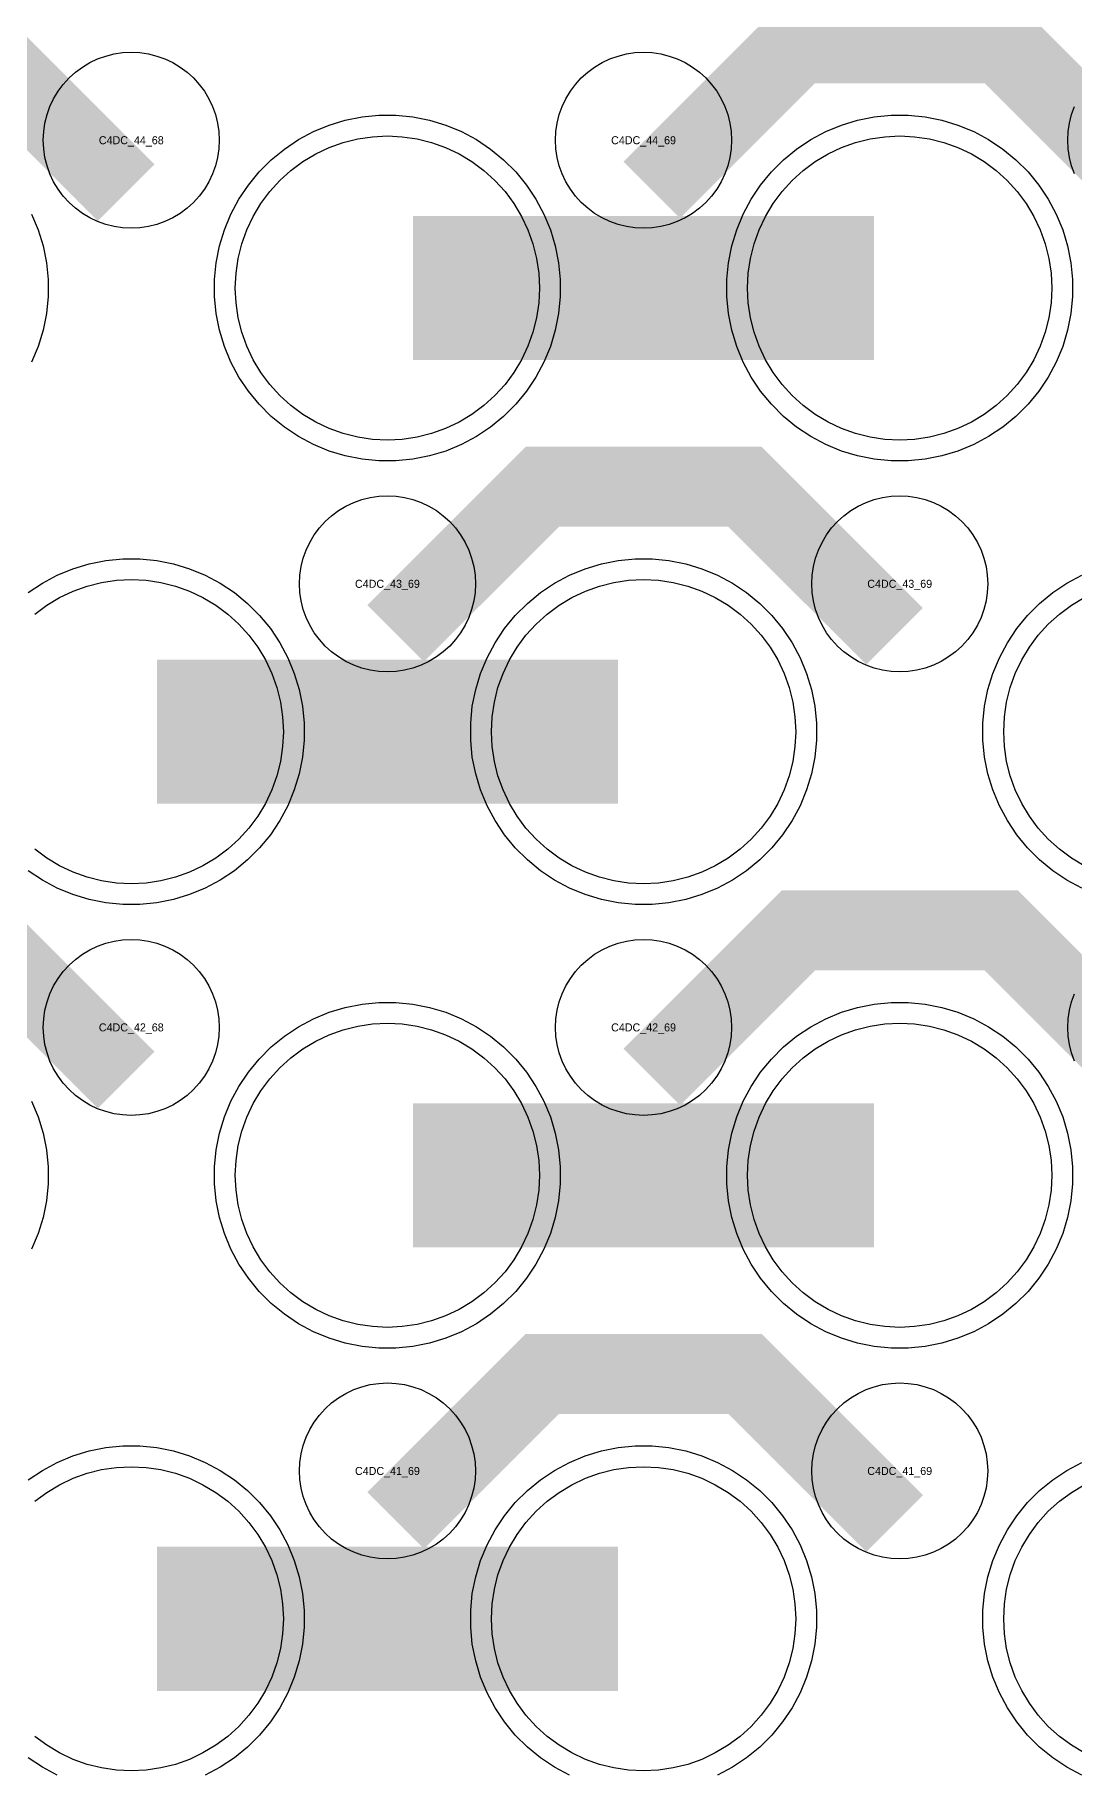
# Model space of a CAD drawing. Extents: x -11880 to 11880, y -14992 to 14992.
# Drawn here: x 9970 to 10294, y -9207 to -8664 of the extents above; entities that cross this region are included whole.
import ezdxf
from ezdxf.enums import TextEntityAlignment as Align

# ---------------------------------------------------------------- set-up
doc = ezdxf.new("R2010")
doc.units = 0
doc.header["$MEASUREMENT"] = 0
for name, color, linetype in [('GDS_775_DT_237', 138, 'CONTINUOUS'), ('RDL1_FS', 34, 'CONTINUOUS'), ('RDL_BS', 160, 'CONTINUOUS')]:
    doc.layers.add(name, color=color, linetype=linetype)

msp = doc.modelspace()

# ---------------------------------------------------------------- linework, layer by layer
at = {"layer": 'RDL1_FS'}
for points in [[(10080, -8790.254), (10075.343, -8790.025), (10070.732, -8789.341), (10066.209, -8788.209), (10061.819, -8786.637), (10057.605, -8784.645), (10053.605, -8782.247), (10049.86, -8779.469), (10046.406, -8776.339), (10043.276, -8772.885), (10040.498, -8769.14), (10038.1, -8765.14), (10036.108, -8760.926), (10034.536, -8756.536), (10033.404, -8752.013), (10032.72, -8747.402), (10032.491, -8742.745), (10032.72, -8738.088), (10033.404, -8733.477), (10034.536, -8728.954), (10036.108, -8724.564), (10038.1, -8720.35), (10040.498, -8716.35), (10043.276, -8712.605), (10046.406, -8709.151), (10049.86, -8706.021), (10053.605, -8703.243), (10057.605, -8700.845), (10061.819, -8698.853), (10066.209, -8697.281), (10070.732, -8696.149), (10075.343, -8695.465), (10080, -8695.236), (10084.657, -8695.465), (10089.268, -8696.149), (10093.791, -8697.281), (10098.181, -8698.853), (10102.395, -8700.845), (10106.395, -8703.243), (10110.14, -8706.021), (10113.594, -8709.151), (10116.724, -8712.605), (10119.502, -8716.35), (10121.9, -8720.35), (10123.892, -8724.564), (10125.464, -8728.954), (10126.596, -8733.477), (10127.28, -8738.088), (10127.509, -8742.745), (10127.28, -8747.402), (10126.596, -8752.013), (10125.464, -8756.536), (10123.892, -8760.926), (10121.9, -8765.14), (10119.502, -8769.14), (10116.724, -8772.885), (10113.594, -8776.339), (10110.14, -8779.469), (10106.395, -8782.247), (10102.395, -8784.645), (10098.181, -8786.637), (10093.791, -8788.209), (10089.268, -8789.341), (10084.657, -8790.025)], [(10240, -8790.254), (10235.343, -8790.025), (10230.732, -8789.341), (10226.209, -8788.209), (10221.819, -8786.637), (10217.605, -8784.645), (10213.605, -8782.247), (10209.86, -8779.469), (10206.406, -8776.339), (10203.276, -8772.885), (10200.498, -8769.14), (10198.1, -8765.14), (10196.108, -8760.926), (10194.536, -8756.536), (10193.404, -8752.013), (10192.72, -8747.402), (10192.491, -8742.745), (10192.72, -8738.088), (10193.404, -8733.477), (10194.536, -8728.954), (10196.108, -8724.564), (10198.1, -8720.35), (10200.498, -8716.35), (10203.276, -8712.605), (10206.406, -8709.151), (10209.86, -8706.021), (10213.605, -8703.243), (10217.605, -8700.845), (10221.819, -8698.853), (10226.209, -8697.281), (10230.732, -8696.149), (10235.343, -8695.465), (10240, -8695.236), (10244.657, -8695.465), (10249.268, -8696.149), (10253.791, -8697.281), (10258.181, -8698.853), (10262.395, -8700.845), (10266.395, -8703.243), (10270.14, -8706.021), (10273.594, -8709.151), (10276.724, -8712.605), (10279.502, -8716.35), (10281.9, -8720.35), (10283.892, -8724.564), (10285.464, -8728.954), (10286.596, -8733.477), (10287.28, -8738.088), (10287.509, -8742.745), (10287.28, -8747.402), (10286.596, -8752.013), (10285.464, -8756.536), (10283.892, -8760.926), (10281.9, -8765.14), (10279.502, -8769.14), (10276.724, -8772.885), (10273.594, -8776.339), (10270.14, -8779.469), (10266.395, -8782.247), (10262.395, -8784.645), (10258.181, -8786.637), (10253.791, -8788.209), (10249.268, -8789.341), (10244.657, -8790.025)], [(10160, -8928.819), (10155.343, -8928.59), (10150.732, -8927.906), (10146.209, -8926.774), (10141.819, -8925.202), (10137.605, -8923.21), (10133.605, -8920.812), (10129.86, -8918.034), (10126.406, -8914.904), (10123.276, -8911.45), (10120.498, -8907.705), (10118.1, -8903.705), (10116.108, -8899.491), (10114.536, -8895.101), (10113.404, -8890.578), (10112.72, -8885.967), (10112.491, -8881.31), (10112.72, -8876.653), (10113.404, -8872.042), (10114.536, -8867.519), (10116.108, -8863.129), (10118.1, -8858.915), (10120.498, -8854.915), (10123.276, -8851.17), (10126.406, -8847.716), (10129.86, -8844.586), (10133.605, -8841.808), (10137.605, -8839.41), (10141.819, -8837.418), (10146.209, -8835.846), (10150.732, -8834.714), (10155.343, -8834.03), (10160, -8833.801), (10164.657, -8834.03), (10169.268, -8834.714), (10173.791, -8835.846), (10178.181, -8837.418), (10182.395, -8839.41), (10186.395, -8841.808), (10190.14, -8844.586), (10193.594, -8847.716), (10196.724, -8851.17), (10199.502, -8854.915), (10201.9, -8858.915), (10203.892, -8863.129), (10205.464, -8867.519), (10206.596, -8872.042), (10207.28, -8876.653), (10207.509, -8881.31), (10207.28, -8885.967), (10206.596, -8890.578), (10205.464, -8895.101), (10203.892, -8899.491), (10201.9, -8903.705), (10199.502, -8907.705), (10196.724, -8911.45), (10193.594, -8914.904), (10190.14, -8918.034), (10186.395, -8920.812), (10182.395, -8923.21), (10178.181, -8925.202), (10173.791, -8926.774), (10169.268, -8927.906), (10164.657, -8928.59)], [(10080, -9067.384), (10075.343, -9067.155), (10070.732, -9066.471), (10066.209, -9065.339), (10061.819, -9063.767), (10057.605, -9061.775), (10053.605, -9059.377), (10049.86, -9056.599), (10046.406, -9053.469), (10043.276, -9050.015), (10040.498, -9046.27), (10038.1, -9042.27), (10036.108, -9038.056), (10034.536, -9033.666), (10033.404, -9029.143), (10032.72, -9024.532), (10032.491, -9019.875), (10032.72, -9015.218), (10033.404, -9010.607), (10034.536, -9006.084), (10036.108, -9001.694), (10038.1, -8997.48), (10040.498, -8993.48), (10043.276, -8989.735), (10046.406, -8986.281), (10049.86, -8983.151), (10053.605, -8980.373), (10057.605, -8977.975), (10061.819, -8975.983), (10066.209, -8974.411), (10070.732, -8973.279), (10075.343, -8972.595), (10080, -8972.366), (10084.657, -8972.595), (10089.268, -8973.279), (10093.791, -8974.411), (10098.181, -8975.983), (10102.395, -8977.975), (10106.395, -8980.373), (10110.14, -8983.151), (10113.594, -8986.281), (10116.724, -8989.735), (10119.502, -8993.48), (10121.9, -8997.48), (10123.892, -9001.694), (10125.464, -9006.084), (10126.596, -9010.607), (10127.28, -9015.218), (10127.509, -9019.875), (10127.28, -9024.532), (10126.596, -9029.143), (10125.464, -9033.666), (10123.892, -9038.056), (10121.9, -9042.27), (10119.502, -9046.27), (10116.724, -9050.015), (10113.594, -9053.469), (10110.14, -9056.599), (10106.395, -9059.377), (10102.395, -9061.775), (10098.181, -9063.767), (10093.791, -9065.339), (10089.268, -9066.471), (10084.657, -9067.155)], [(10240, -9067.384), (10235.343, -9067.155), (10230.732, -9066.471), (10226.209, -9065.339), (10221.819, -9063.767), (10217.605, -9061.775), (10213.605, -9059.377), (10209.86, -9056.599), (10206.406, -9053.469), (10203.276, -9050.015), (10200.498, -9046.27), (10198.1, -9042.27), (10196.108, -9038.056), (10194.536, -9033.666), (10193.404, -9029.143), (10192.72, -9024.532), (10192.491, -9019.875), (10192.72, -9015.218), (10193.404, -9010.607), (10194.536, -9006.084), (10196.108, -9001.694), (10198.1, -8997.48), (10200.498, -8993.48), (10203.276, -8989.735), (10206.406, -8986.281), (10209.86, -8983.151), (10213.605, -8980.373), (10217.605, -8977.975), (10221.819, -8975.983), (10226.209, -8974.411), (10230.732, -8973.279), (10235.343, -8972.595), (10240, -8972.366), (10244.657, -8972.595), (10249.268, -8973.279), (10253.791, -8974.411), (10258.181, -8975.983), (10262.395, -8977.975), (10266.395, -8980.373), (10270.14, -8983.151), (10273.594, -8986.281), (10276.724, -8989.735), (10279.502, -8993.48), (10281.9, -8997.48), (10283.892, -9001.694), (10285.464, -9006.084), (10286.596, -9010.607), (10287.28, -9015.218), (10287.509, -9019.875), (10287.28, -9024.532), (10286.596, -9029.143), (10285.464, -9033.666), (10283.892, -9038.056), (10281.9, -9042.27), (10279.502, -9046.27), (10276.724, -9050.015), (10273.594, -9053.469), (10270.14, -9056.599), (10266.395, -9059.377), (10262.395, -9061.775), (10258.181, -9063.767), (10253.791, -9065.339), (10249.268, -9066.471), (10244.657, -9067.155)], [(10160, -9205.944), (10155.343, -9205.715), (10150.732, -9205.031), (10146.209, -9203.899), (10141.819, -9202.327), (10137.605, -9200.335), (10133.605, -9197.937), (10129.86, -9195.159), (10126.406, -9192.029), (10123.276, -9188.575), (10120.498, -9184.83), (10118.1, -9180.83), (10116.108, -9176.616), (10114.536, -9172.226), (10113.404, -9167.703), (10112.72, -9163.092), (10112.491, -9158.435), (10112.72, -9153.778), (10113.404, -9149.167), (10114.536, -9144.644), (10116.108, -9140.254), (10118.1, -9136.04), (10120.498, -9132.04), (10123.276, -9128.295), (10126.406, -9124.841), (10129.86, -9121.711), (10133.605, -9118.933), (10137.605, -9116.535), (10141.819, -9114.543), (10146.209, -9112.971), (10150.732, -9111.839), (10155.343, -9111.155), (10160, -9110.926), (10164.657, -9111.155), (10169.268, -9111.839), (10173.791, -9112.971), (10178.181, -9114.543), (10182.395, -9116.535), (10186.395, -9118.933), (10190.14, -9121.711), (10193.594, -9124.841), (10196.724, -9128.295), (10199.502, -9132.04), (10201.9, -9136.04), (10203.892, -9140.254), (10205.464, -9144.644), (10206.596, -9149.167), (10207.28, -9153.778), (10207.509, -9158.435), (10207.28, -9163.092), (10206.596, -9167.703), (10205.464, -9172.226), (10203.892, -9176.616), (10201.9, -9180.83), (10199.502, -9184.83), (10196.724, -9188.575), (10193.594, -9192.029), (10190.14, -9195.159), (10186.395, -9197.937), (10182.395, -9200.335), (10178.181, -9202.327), (10173.791, -9203.899), (10169.268, -9205.031), (10164.657, -9205.715)]]:
    msp.add_lwpolyline(points, close=True, dxfattribs=at)
for points in [[(10088.002, -8742.745, 45, 45, 0), (10160.002, -8742.745, 45, 45, 0)], [(10160.002, -8742.745, 45, 45, 0), (10232.002, -8742.745, 45, 45, 0)], [(10008.002, -8881.31, 45, 45, 0), (10080.002, -8881.31, 45, 45, 0)], [(10080.002, -8881.31, 45, 45, 0), (10152.002, -8881.31, 45, 45, 0)], [(10088.002, -9019.875, 45, 45, 0), (10160.002, -9019.875, 45, 45, 0)], [(10160.002, -9019.875, 45, 45, 0), (10232.002, -9019.875, 45, 45, 0)], [(10008.002, -9158.435, 45, 45, 0), (10080.002, -9158.435, 45, 45, 0)], [(10080.002, -9158.435, 45, 45, 0), (10152.002, -9158.435, 45, 45, 0)]]:
    msp.add_lwpolyline(points, format="xyseb", dxfattribs=at)
for points in [[(9969.86, -8844.586), (9973.605, -8841.808), (9977.605, -8839.41), (9981.819, -8837.418), (9986.209, -8835.846), (9990.732, -8834.714), (9995.343, -8834.03), (10000, -8833.801), (10004.657, -8834.03), (10009.268, -8834.714), (10013.791, -8835.846), (10018.181, -8837.418), (10022.395, -8839.41), (10026.395, -8841.808), (10030.14, -8844.586), (10033.594, -8847.716), (10036.724, -8851.17), (10039.502, -8854.915), (10041.9, -8858.915), (10043.892, -8863.129), (10045.464, -8867.519), (10046.596, -8872.042), (10047.28, -8876.653), (10047.509, -8881.31), (10047.28, -8885.967), (10046.596, -8890.578), (10045.464, -8895.101), (10043.892, -8899.491), (10041.9, -8903.705), (10039.502, -8907.705), (10036.724, -8911.45), (10033.594, -8914.904), (10030.14, -8918.034), (10026.395, -8920.812), (10022.395, -8923.21), (10018.181, -8925.202), (10013.791, -8926.774), (10009.268, -8927.906), (10004.657, -8928.59), (10000, -8928.819), (9995.343, -8928.59), (9990.732, -8927.906), (9986.209, -8926.774), (9981.819, -8925.202), (9977.605, -8923.21), (9973.605, -8920.812), (9969.86, -8918.034)], [(10297.605, -8923.21), (10293.605, -8920.812), (10289.86, -8918.034), (10286.406, -8914.904), (10283.276, -8911.45), (10280.498, -8907.705), (10278.1, -8903.705), (10276.108, -8899.491), (10274.536, -8895.101), (10273.404, -8890.578), (10272.72, -8885.967), (10272.491, -8881.31), (10272.72, -8876.653), (10273.404, -8872.042), (10274.536, -8867.519), (10276.108, -8863.129), (10278.1, -8858.915), (10280.498, -8854.915), (10283.276, -8851.17), (10286.406, -8847.716), (10289.86, -8844.586), (10293.605, -8841.808), (10297.605, -8839.41)], [(9969.86, -9121.711), (9973.605, -9118.933), (9977.605, -9116.535), (9981.819, -9114.543), (9986.209, -9112.971), (9990.732, -9111.839), (9995.343, -9111.155), (10000, -9110.926), (10004.657, -9111.155), (10009.268, -9111.839), (10013.791, -9112.971), (10018.181, -9114.543), (10022.395, -9116.535), (10026.395, -9118.933), (10030.14, -9121.711), (10033.594, -9124.841), (10036.724, -9128.295), (10039.502, -9132.04), (10041.9, -9136.04), (10043.892, -9140.254), (10045.464, -9144.644), (10046.596, -9149.167), (10047.28, -9153.778), (10047.509, -9158.435), (10047.28, -9163.092), (10046.596, -9167.703), (10045.464, -9172.226), (10043.892, -9176.616), (10041.9, -9180.83), (10039.502, -9184.83), (10036.724, -9188.575), (10033.594, -9192.029), (10030.14, -9195.159), (10026.395, -9197.937), (10022.395, -9200.335), (10018.181, -9202.327), (10013.791, -9203.899), (10009.268, -9205.031), (10004.657, -9205.715), (10000, -9205.944), (9995.343, -9205.715), (9990.732, -9205.031), (9986.209, -9203.899), (9981.819, -9202.327), (9977.605, -9200.335), (9973.605, -9197.937), (9969.86, -9195.159)], [(10297.605, -9200.335), (10293.605, -9197.937), (10289.86, -9195.159), (10286.406, -9192.029), (10283.276, -9188.575), (10280.498, -9184.83), (10278.1, -9180.83), (10276.108, -9176.616), (10274.536, -9172.226), (10273.404, -9167.703), (10272.72, -9163.092), (10272.491, -9158.435), (10272.72, -9153.778), (10273.404, -9149.167), (10274.536, -9144.644), (10276.108, -9140.254), (10278.1, -9136.04), (10280.498, -9132.04), (10283.276, -9128.295), (10286.406, -9124.841), (10289.86, -9121.711), (10293.605, -9118.933), (10297.605, -9116.535)]]:
    msp.add_lwpolyline(points, dxfattribs=at)
at = {"layer": 'RDL_BS'}
for points in [[(9998.401, -8712.958, 25, 25, 0), (9951.687, -8666.244, 25, 25, 0), (9921.929, -8666.244, 25, 25, 0)], [(10162.562, -8712.059, 25, 25, 0), (10208.377, -8666.244, 25, 25, 0), (10241.93, -8666.244, 25, 25, 0)], [(10318.401, -8712.958, 25, 25, 0), (10271.687, -8666.244, 25, 25, 0), (10241.929, -8666.244, 25, 25, 0)], [(10082.562, -8850.624, 25, 25, 0), (10128.377, -8804.809, 25, 25, 0), (10161.93, -8804.809, 25, 25, 0)], [(10238.401, -8851.523, 25, 25, 0), (10191.687, -8804.809, 25, 25, 0), (10161.929, -8804.809, 25, 25, 0)], [(9998.401, -8990.088, 25, 25, 0), (9951.687, -8943.374, 25, 25, 0), (9921.929, -8943.374, 25, 25, 0)], [(10162.562, -8989.189, 25, 25, 0), (10208.377, -8943.374, 25, 25, 0), (10241.93, -8943.374, 25, 25, 0)], [(10318.401, -8990.088, 25, 25, 0), (10271.687, -8943.374, 25, 25, 0), (10241.929, -8943.374, 25, 25, 0)], [(10082.562, -9127.749, 25, 25, 0), (10128.377, -9081.934, 25, 25, 0), (10161.93, -9081.934, 25, 25, 0)], [(10238.401, -9128.648, 25, 25, 0), (10191.687, -9081.934, 25, 25, 0), (10161.929, -9081.934, 25, 25, 0)]]:
    msp.add_lwpolyline(points, format="xyseb", dxfattribs=at)
for points in [[(10000, -8724.051), (9997.307, -8723.919), (9994.635, -8723.523), (9992.016, -8722.866), (9989.481, -8721.959), (9987.044, -8720.807), (9984.72, -8719.414), (9982.557, -8717.811), (9980.558, -8715.999), (9978.746, -8714), (9977.143, -8711.837), (9975.75, -8709.513), (9974.598, -8707.076), (9973.691, -8704.541), (9973.034, -8701.922), (9972.638, -8699.25), (9972.506, -8696.557), (9972.638, -8693.864), (9973.034, -8691.192), (9973.691, -8688.573), (9974.598, -8686.038), (9975.75, -8683.601), (9977.143, -8681.277), (9978.746, -8679.114), (9980.558, -8677.115), (9982.557, -8675.303), (9984.72, -8673.7), (9987.044, -8672.307), (9989.481, -8671.155), (9992.016, -8670.248), (9994.635, -8669.591), (9997.307, -8669.195), (10000, -8669.063), (10002.693, -8669.195), (10005.365, -8669.591), (10007.984, -8670.248), (10010.519, -8671.155), (10012.956, -8672.307), (10015.28, -8673.7), (10017.443, -8675.303), (10019.442, -8677.115), (10021.254, -8679.114), (10022.857, -8681.277), (10024.25, -8683.601), (10025.402, -8686.038), (10026.309, -8688.573), (10026.966, -8691.192), (10027.362, -8693.864), (10027.494, -8696.557), (10027.362, -8699.25), (10026.966, -8701.922), (10026.309, -8704.541), (10025.402, -8707.076), (10024.25, -8709.513), (10022.857, -8711.837), (10021.254, -8714), (10019.442, -8715.999), (10017.443, -8717.811), (10015.28, -8719.414), (10012.956, -8720.807), (10010.519, -8721.959), (10007.984, -8722.866), (10005.365, -8723.523), (10002.693, -8723.919)], [(10160, -8724.051), (10157.307, -8723.919), (10154.635, -8723.523), (10152.016, -8722.866), (10149.481, -8721.959), (10147.044, -8720.807), (10144.72, -8719.414), (10142.557, -8717.811), (10140.558, -8715.999), (10138.746, -8714), (10137.143, -8711.837), (10135.75, -8709.513), (10134.598, -8707.076), (10133.691, -8704.541), (10133.034, -8701.922), (10132.638, -8699.25), (10132.506, -8696.557), (10132.638, -8693.864), (10133.034, -8691.192), (10133.691, -8688.573), (10134.598, -8686.038), (10135.75, -8683.601), (10137.143, -8681.277), (10138.746, -8679.114), (10140.558, -8677.115), (10142.557, -8675.303), (10144.72, -8673.7), (10147.044, -8672.307), (10149.481, -8671.155), (10152.016, -8670.248), (10154.635, -8669.591), (10157.307, -8669.195), (10160, -8669.063), (10162.693, -8669.195), (10165.365, -8669.591), (10167.984, -8670.248), (10170.519, -8671.155), (10172.956, -8672.307), (10175.28, -8673.7), (10177.443, -8675.303), (10179.442, -8677.115), (10181.254, -8679.114), (10182.857, -8681.277), (10184.25, -8683.601), (10185.402, -8686.038), (10186.309, -8688.573), (10186.966, -8691.192), (10187.362, -8693.864), (10187.494, -8696.557), (10187.362, -8699.25), (10186.966, -8701.922), (10186.309, -8704.541), (10185.402, -8707.076), (10184.25, -8709.513), (10182.857, -8711.837), (10181.254, -8714), (10179.442, -8715.999), (10177.443, -8717.811), (10175.28, -8719.414), (10172.956, -8720.807), (10170.519, -8721.959), (10167.984, -8722.866), (10165.365, -8723.523), (10162.693, -8723.919)], [(10077.356, -8796.745), (10072.062, -8796.228), (10066.835, -8795.182), (10061.795, -8793.651), (10056.885, -8791.62), (10052.223, -8789.128), (10047.809, -8786.181), (10043.708, -8782.819), (10039.926, -8779.037), (10036.564, -8774.936), (10033.617, -8770.522), (10031.125, -8765.86), (10029.094, -8760.95), (10027.563, -8755.91), (10026.517, -8750.683), (10026, -8745.389), (10026, -8740.101), (10026.517, -8734.807), (10027.563, -8729.58), (10029.094, -8724.54), (10031.125, -8719.63), (10033.617, -8714.968), (10036.564, -8710.554), (10039.926, -8706.453), (10043.708, -8702.671), (10047.809, -8699.309), (10052.223, -8696.362), (10056.885, -8693.87), (10061.795, -8691.839), (10066.835, -8690.308), (10072.062, -8689.262), (10077.356, -8688.745), (10082.644, -8688.745), (10087.938, -8689.262), (10093.165, -8690.308), (10098.205, -8691.839), (10103.115, -8693.87), (10107.777, -8696.362), (10112.191, -8699.309), (10116.292, -8702.671), (10120.074, -8706.453), (10123.436, -8710.554), (10126.383, -8714.968), (10128.875, -8719.63), (10130.906, -8724.54), (10132.437, -8729.58), (10133.483, -8734.807), (10134, -8740.101), (10134, -8745.389), (10133.483, -8750.683), (10132.437, -8755.91), (10130.906, -8760.95), (10128.875, -8765.86), (10126.383, -8770.522), (10123.436, -8774.936), (10120.074, -8779.037), (10116.292, -8782.819), (10112.191, -8786.181), (10107.777, -8789.128), (10103.115, -8791.62), (10098.205, -8793.651), (10093.165, -8795.182), (10087.938, -8796.228), (10082.644, -8796.745)], [(10237.356, -8796.745), (10232.062, -8796.228), (10226.835, -8795.182), (10221.795, -8793.651), (10216.885, -8791.62), (10212.223, -8789.128), (10207.809, -8786.181), (10203.708, -8782.819), (10199.926, -8779.037), (10196.564, -8774.936), (10193.617, -8770.522), (10191.125, -8765.86), (10189.094, -8760.95), (10187.563, -8755.91), (10186.517, -8750.683), (10186, -8745.389), (10186, -8740.101), (10186.517, -8734.807), (10187.563, -8729.58), (10189.094, -8724.54), (10191.125, -8719.63), (10193.617, -8714.968), (10196.564, -8710.554), (10199.926, -8706.453), (10203.708, -8702.671), (10207.809, -8699.309), (10212.223, -8696.362), (10216.885, -8693.87), (10221.795, -8691.839), (10226.835, -8690.308), (10232.062, -8689.262), (10237.356, -8688.745), (10242.644, -8688.745), (10247.938, -8689.262), (10253.165, -8690.308), (10258.205, -8691.839), (10263.115, -8693.87), (10267.777, -8696.362), (10272.191, -8699.309), (10276.292, -8702.671), (10280.074, -8706.453), (10283.436, -8710.554), (10286.383, -8714.968), (10288.875, -8719.63), (10290.906, -8724.54), (10292.437, -8729.58), (10293.483, -8734.807), (10294, -8740.101), (10294, -8745.389), (10293.483, -8750.683), (10292.437, -8755.91), (10290.906, -8760.95), (10288.875, -8765.86), (10286.383, -8770.522), (10283.436, -8774.936), (10280.074, -8779.037), (10276.292, -8782.819), (10272.191, -8786.181), (10267.777, -8789.128), (10263.115, -8791.62), (10258.205, -8793.651), (10253.165, -8795.182), (10247.938, -8796.228), (10242.644, -8796.745)], [(10080, -8862.616), (10077.307, -8862.484), (10074.635, -8862.088), (10072.016, -8861.431), (10069.481, -8860.524), (10067.044, -8859.372), (10064.72, -8857.979), (10062.557, -8856.376), (10060.558, -8854.564), (10058.746, -8852.565), (10057.143, -8850.402), (10055.75, -8848.078), (10054.598, -8845.641), (10053.691, -8843.106), (10053.034, -8840.487), (10052.638, -8837.815), (10052.506, -8835.122), (10052.638, -8832.429), (10053.034, -8829.757), (10053.691, -8827.138), (10054.598, -8824.603), (10055.75, -8822.166), (10057.143, -8819.842), (10058.746, -8817.679), (10060.558, -8815.68), (10062.557, -8813.868), (10064.72, -8812.265), (10067.044, -8810.872), (10069.481, -8809.72), (10072.016, -8808.813), (10074.635, -8808.156), (10077.307, -8807.76), (10080, -8807.628), (10082.693, -8807.76), (10085.365, -8808.156), (10087.984, -8808.813), (10090.519, -8809.72), (10092.956, -8810.872), (10095.28, -8812.265), (10097.443, -8813.868), (10099.442, -8815.68), (10101.254, -8817.679), (10102.857, -8819.842), (10104.25, -8822.166), (10105.402, -8824.603), (10106.309, -8827.138), (10106.966, -8829.757), (10107.362, -8832.429), (10107.494, -8835.122), (10107.362, -8837.815), (10106.966, -8840.487), (10106.309, -8843.106), (10105.402, -8845.641), (10104.25, -8848.078), (10102.857, -8850.402), (10101.254, -8852.565), (10099.442, -8854.564), (10097.443, -8856.376), (10095.28, -8857.979), (10092.956, -8859.372), (10090.519, -8860.524), (10087.984, -8861.431), (10085.365, -8862.088), (10082.693, -8862.484)], [(10240, -8862.616), (10237.307, -8862.484), (10234.635, -8862.088), (10232.016, -8861.431), (10229.481, -8860.524), (10227.044, -8859.372), (10224.72, -8857.979), (10222.557, -8856.376), (10220.558, -8854.564), (10218.746, -8852.565), (10217.143, -8850.402), (10215.75, -8848.078), (10214.598, -8845.641), (10213.691, -8843.106), (10213.034, -8840.487), (10212.638, -8837.815), (10212.506, -8835.122), (10212.638, -8832.429), (10213.034, -8829.757), (10213.691, -8827.138), (10214.598, -8824.603), (10215.75, -8822.166), (10217.143, -8819.842), (10218.746, -8817.679), (10220.558, -8815.68), (10222.557, -8813.868), (10224.72, -8812.265), (10227.044, -8810.872), (10229.481, -8809.72), (10232.016, -8808.813), (10234.635, -8808.156), (10237.307, -8807.76), (10240, -8807.628), (10242.693, -8807.76), (10245.365, -8808.156), (10247.984, -8808.813), (10250.519, -8809.72), (10252.956, -8810.872), (10255.28, -8812.265), (10257.443, -8813.868), (10259.442, -8815.68), (10261.254, -8817.679), (10262.857, -8819.842), (10264.25, -8822.166), (10265.402, -8824.603), (10266.309, -8827.138), (10266.966, -8829.757), (10267.362, -8832.429), (10267.494, -8835.122), (10267.362, -8837.815), (10266.966, -8840.487), (10266.309, -8843.106), (10265.402, -8845.641), (10264.25, -8848.078), (10262.857, -8850.402), (10261.254, -8852.565), (10259.442, -8854.564), (10257.443, -8856.376), (10255.28, -8857.979), (10252.956, -8859.372), (10250.519, -8860.524), (10247.984, -8861.431), (10245.365, -8862.088), (10242.693, -8862.484)], [(10157.356, -8935.31), (10152.062, -8934.793), (10146.835, -8933.747), (10141.795, -8932.216), (10136.885, -8930.185), (10132.223, -8927.693), (10127.809, -8924.746), (10123.708, -8921.384), (10119.926, -8917.602), (10116.564, -8913.501), (10113.617, -8909.087), (10111.125, -8904.425), (10109.094, -8899.515), (10107.563, -8894.475), (10106.517, -8889.248), (10106, -8883.954), (10106, -8878.666), (10106.517, -8873.372), (10107.563, -8868.145), (10109.094, -8863.105), (10111.125, -8858.195), (10113.617, -8853.533), (10116.564, -8849.119), (10119.926, -8845.018), (10123.708, -8841.236), (10127.809, -8837.874), (10132.223, -8834.927), (10136.885, -8832.435), (10141.795, -8830.404), (10146.835, -8828.873), (10152.062, -8827.827), (10157.356, -8827.31), (10162.644, -8827.31), (10167.938, -8827.827), (10173.165, -8828.873), (10178.205, -8830.404), (10183.115, -8832.435), (10187.777, -8834.927), (10192.191, -8837.874), (10196.292, -8841.236), (10200.074, -8845.018), (10203.436, -8849.119), (10206.383, -8853.533), (10208.875, -8858.195), (10210.906, -8863.105), (10212.437, -8868.145), (10213.483, -8873.372), (10214, -8878.666), (10214, -8883.954), (10213.483, -8889.248), (10212.437, -8894.475), (10210.906, -8899.515), (10208.875, -8904.425), (10206.383, -8909.087), (10203.436, -8913.501), (10200.074, -8917.602), (10196.292, -8921.384), (10192.191, -8924.746), (10187.777, -8927.693), (10183.115, -8930.185), (10178.205, -8932.216), (10173.165, -8933.747), (10167.938, -8934.793), (10162.644, -8935.31)], [(10000, -9001.181), (9997.307, -9001.049), (9994.635, -9000.653), (9992.016, -8999.996), (9989.481, -8999.089), (9987.044, -8997.937), (9984.72, -8996.544), (9982.557, -8994.941), (9980.558, -8993.129), (9978.746, -8991.13), (9977.143, -8988.967), (9975.75, -8986.643), (9974.598, -8984.206), (9973.691, -8981.671), (9973.034, -8979.052), (9972.638, -8976.38), (9972.506, -8973.687), (9972.638, -8970.994), (9973.034, -8968.322), (9973.691, -8965.703), (9974.598, -8963.168), (9975.75, -8960.731), (9977.143, -8958.407), (9978.746, -8956.244), (9980.558, -8954.245), (9982.557, -8952.433), (9984.72, -8950.83), (9987.044, -8949.437), (9989.481, -8948.285), (9992.016, -8947.378), (9994.635, -8946.721), (9997.307, -8946.325), (10000, -8946.193), (10002.693, -8946.325), (10005.365, -8946.721), (10007.984, -8947.378), (10010.519, -8948.285), (10012.956, -8949.437), (10015.28, -8950.83), (10017.443, -8952.433), (10019.442, -8954.245), (10021.254, -8956.244), (10022.857, -8958.407), (10024.25, -8960.731), (10025.402, -8963.168), (10026.309, -8965.703), (10026.966, -8968.322), (10027.362, -8970.994), (10027.494, -8973.687), (10027.362, -8976.38), (10026.966, -8979.052), (10026.309, -8981.671), (10025.402, -8984.206), (10024.25, -8986.643), (10022.857, -8988.967), (10021.254, -8991.13), (10019.442, -8993.129), (10017.443, -8994.941), (10015.28, -8996.544), (10012.956, -8997.937), (10010.519, -8999.089), (10007.984, -8999.996), (10005.365, -9000.653), (10002.693, -9001.049)], [(10160, -9001.181), (10157.307, -9001.049), (10154.635, -9000.653), (10152.016, -8999.996), (10149.481, -8999.089), (10147.044, -8997.937), (10144.72, -8996.544), (10142.557, -8994.941), (10140.558, -8993.129), (10138.746, -8991.13), (10137.143, -8988.967), (10135.75, -8986.643), (10134.598, -8984.206), (10133.691, -8981.671), (10133.034, -8979.052), (10132.638, -8976.38), (10132.506, -8973.687), (10132.638, -8970.994), (10133.034, -8968.322), (10133.691, -8965.703), (10134.598, -8963.168), (10135.75, -8960.731), (10137.143, -8958.407), (10138.746, -8956.244), (10140.558, -8954.245), (10142.557, -8952.433), (10144.72, -8950.83), (10147.044, -8949.437), (10149.481, -8948.285), (10152.016, -8947.378), (10154.635, -8946.721), (10157.307, -8946.325), (10160, -8946.193), (10162.693, -8946.325), (10165.365, -8946.721), (10167.984, -8947.378), (10170.519, -8948.285), (10172.956, -8949.437), (10175.28, -8950.83), (10177.443, -8952.433), (10179.442, -8954.245), (10181.254, -8956.244), (10182.857, -8958.407), (10184.25, -8960.731), (10185.402, -8963.168), (10186.309, -8965.703), (10186.966, -8968.322), (10187.362, -8970.994), (10187.494, -8973.687), (10187.362, -8976.38), (10186.966, -8979.052), (10186.309, -8981.671), (10185.402, -8984.206), (10184.25, -8986.643), (10182.857, -8988.967), (10181.254, -8991.13), (10179.442, -8993.129), (10177.443, -8994.941), (10175.28, -8996.544), (10172.956, -8997.937), (10170.519, -8999.089), (10167.984, -8999.996), (10165.365, -9000.653), (10162.693, -9001.049)], [(10077.356, -9073.875), (10072.062, -9073.358), (10066.835, -9072.312), (10061.795, -9070.781), (10056.885, -9068.75), (10052.223, -9066.258), (10047.809, -9063.311), (10043.708, -9059.949), (10039.926, -9056.167), (10036.564, -9052.066), (10033.617, -9047.652), (10031.125, -9042.99), (10029.094, -9038.08), (10027.563, -9033.04), (10026.517, -9027.813), (10026, -9022.519), (10026, -9017.231), (10026.517, -9011.937), (10027.563, -9006.71), (10029.094, -9001.67), (10031.125, -8996.76), (10033.617, -8992.098), (10036.564, -8987.684), (10039.926, -8983.583), (10043.708, -8979.801), (10047.809, -8976.439), (10052.223, -8973.492), (10056.885, -8971), (10061.795, -8968.969), (10066.835, -8967.438), (10072.062, -8966.392), (10077.356, -8965.875), (10082.644, -8965.875), (10087.938, -8966.392), (10093.165, -8967.438), (10098.205, -8968.969), (10103.115, -8971), (10107.777, -8973.492), (10112.191, -8976.439), (10116.292, -8979.801), (10120.074, -8983.583), (10123.436, -8987.684), (10126.383, -8992.098), (10128.875, -8996.76), (10130.906, -9001.67), (10132.437, -9006.71), (10133.483, -9011.937), (10134, -9017.231), (10134, -9022.519), (10133.483, -9027.813), (10132.437, -9033.04), (10130.906, -9038.08), (10128.875, -9042.99), (10126.383, -9047.652), (10123.436, -9052.066), (10120.074, -9056.167), (10116.292, -9059.949), (10112.191, -9063.311), (10107.777, -9066.258), (10103.115, -9068.75), (10098.205, -9070.781), (10093.165, -9072.312), (10087.938, -9073.358), (10082.644, -9073.875)], [(10237.356, -9073.875), (10232.062, -9073.358), (10226.835, -9072.312), (10221.795, -9070.781), (10216.885, -9068.75), (10212.223, -9066.258), (10207.809, -9063.311), (10203.708, -9059.949), (10199.926, -9056.167), (10196.564, -9052.066), (10193.617, -9047.652), (10191.125, -9042.99), (10189.094, -9038.08), (10187.563, -9033.04), (10186.517, -9027.813), (10186, -9022.519), (10186, -9017.231), (10186.517, -9011.937), (10187.563, -9006.71), (10189.094, -9001.67), (10191.125, -8996.76), (10193.617, -8992.098), (10196.564, -8987.684), (10199.926, -8983.583), (10203.708, -8979.801), (10207.809, -8976.439), (10212.223, -8973.492), (10216.885, -8971), (10221.795, -8968.969), (10226.835, -8967.438), (10232.062, -8966.392), (10237.356, -8965.875), (10242.644, -8965.875), (10247.938, -8966.392), (10253.165, -8967.438), (10258.205, -8968.969), (10263.115, -8971), (10267.777, -8973.492), (10272.191, -8976.439), (10276.292, -8979.801), (10280.074, -8983.583), (10283.436, -8987.684), (10286.383, -8992.098), (10288.875, -8996.76), (10290.906, -9001.67), (10292.437, -9006.71), (10293.483, -9011.937), (10294, -9017.231), (10294, -9022.519), (10293.483, -9027.813), (10292.437, -9033.04), (10290.906, -9038.08), (10288.875, -9042.99), (10286.383, -9047.652), (10283.436, -9052.066), (10280.074, -9056.167), (10276.292, -9059.949), (10272.191, -9063.311), (10267.777, -9066.258), (10263.115, -9068.75), (10258.205, -9070.781), (10253.165, -9072.312), (10247.938, -9073.358), (10242.644, -9073.875)], [(10080, -9139.741), (10077.307, -9139.609), (10074.635, -9139.213), (10072.016, -9138.556), (10069.481, -9137.649), (10067.044, -9136.497), (10064.72, -9135.104), (10062.557, -9133.501), (10060.558, -9131.689), (10058.746, -9129.69), (10057.143, -9127.527), (10055.75, -9125.203), (10054.598, -9122.766), (10053.691, -9120.231), (10053.034, -9117.612), (10052.638, -9114.94), (10052.506, -9112.247), (10052.638, -9109.554), (10053.034, -9106.882), (10053.691, -9104.263), (10054.598, -9101.728), (10055.75, -9099.291), (10057.143, -9096.967), (10058.746, -9094.804), (10060.558, -9092.805), (10062.557, -9090.993), (10064.72, -9089.39), (10067.044, -9087.997), (10069.481, -9086.845), (10072.016, -9085.938), (10074.635, -9085.281), (10077.307, -9084.885), (10080, -9084.753), (10082.693, -9084.885), (10085.365, -9085.281), (10087.984, -9085.938), (10090.519, -9086.845), (10092.956, -9087.997), (10095.28, -9089.39), (10097.443, -9090.993), (10099.442, -9092.805), (10101.254, -9094.804), (10102.857, -9096.967), (10104.25, -9099.291), (10105.402, -9101.728), (10106.309, -9104.263), (10106.966, -9106.882), (10107.362, -9109.554), (10107.494, -9112.247), (10107.362, -9114.94), (10106.966, -9117.612), (10106.309, -9120.231), (10105.402, -9122.766), (10104.25, -9125.203), (10102.857, -9127.527), (10101.254, -9129.69), (10099.442, -9131.689), (10097.443, -9133.501), (10095.28, -9135.104), (10092.956, -9136.497), (10090.519, -9137.649), (10087.984, -9138.556), (10085.365, -9139.213), (10082.693, -9139.609)], [(10240, -9139.741), (10237.307, -9139.609), (10234.635, -9139.213), (10232.016, -9138.556), (10229.481, -9137.649), (10227.044, -9136.497), (10224.72, -9135.104), (10222.557, -9133.501), (10220.558, -9131.689), (10218.746, -9129.69), (10217.143, -9127.527), (10215.75, -9125.203), (10214.598, -9122.766), (10213.691, -9120.231), (10213.034, -9117.612), (10212.638, -9114.94), (10212.506, -9112.247), (10212.638, -9109.554), (10213.034, -9106.882), (10213.691, -9104.263), (10214.598, -9101.728), (10215.75, -9099.291), (10217.143, -9096.967), (10218.746, -9094.804), (10220.558, -9092.805), (10222.557, -9090.993), (10224.72, -9089.39), (10227.044, -9087.997), (10229.481, -9086.845), (10232.016, -9085.938), (10234.635, -9085.281), (10237.307, -9084.885), (10240, -9084.753), (10242.693, -9084.885), (10245.365, -9085.281), (10247.984, -9085.938), (10250.519, -9086.845), (10252.956, -9087.997), (10255.28, -9089.39), (10257.443, -9090.993), (10259.442, -9092.805), (10261.254, -9094.804), (10262.857, -9096.967), (10264.25, -9099.291), (10265.402, -9101.728), (10266.309, -9104.263), (10266.966, -9106.882), (10267.362, -9109.554), (10267.494, -9112.247), (10267.362, -9114.94), (10266.966, -9117.612), (10266.309, -9120.231), (10265.402, -9122.766), (10264.25, -9125.203), (10262.857, -9127.527), (10261.254, -9129.69), (10259.442, -9131.689), (10257.443, -9133.501), (10255.28, -9135.104), (10252.956, -9136.497), (10250.519, -9137.649), (10247.984, -9138.556), (10245.365, -9139.213), (10242.693, -9139.609)]]:
    msp.add_lwpolyline(points, close=True, dxfattribs=at)
for points in [[(10294.598, -8707.076), (10293.691, -8704.541), (10293.034, -8701.922), (10292.638, -8699.25), (10292.506, -8696.557), (10292.638, -8693.864), (10293.034, -8691.192), (10293.691, -8688.573), (10294.598, -8686.038)], [(9968.875, -8719.63), (9970.906, -8724.54), (9972.437, -8729.58), (9973.483, -8734.807), (9974, -8740.101), (9974, -8745.389), (9973.483, -8750.683), (9972.437, -8755.91), (9970.906, -8760.95), (9968.875, -8765.86)], [(9967.809, -8837.874), (9972.223, -8834.927), (9976.885, -8832.435), (9981.795, -8830.404), (9986.835, -8828.873), (9992.062, -8827.827), (9997.356, -8827.31), (10002.644, -8827.31), (10007.938, -8827.827), (10013.165, -8828.873), (10018.205, -8830.404), (10023.115, -8832.435), (10027.777, -8834.927), (10032.191, -8837.874), (10036.292, -8841.236), (10040.074, -8845.018), (10043.436, -8849.119), (10046.383, -8853.533), (10048.875, -8858.195), (10050.906, -8863.105), (10052.437, -8868.145), (10053.483, -8873.372), (10054, -8878.666), (10054, -8883.954), (10053.483, -8889.248), (10052.437, -8894.475), (10050.906, -8899.515), (10048.875, -8904.425), (10046.383, -8909.087), (10043.436, -8913.501), (10040.074, -8917.602), (10036.292, -8921.384), (10032.191, -8924.746), (10027.777, -8927.693), (10023.115, -8930.185), (10018.205, -8932.216), (10013.165, -8933.747), (10007.938, -8934.793), (10002.644, -8935.31), (9997.356, -8935.31), (9992.062, -8934.793), (9986.835, -8933.747), (9981.795, -8932.216), (9976.885, -8930.185), (9972.223, -8927.693), (9967.809, -8924.746)], [(10296.885, -8930.185), (10292.223, -8927.693), (10287.809, -8924.746), (10283.708, -8921.384), (10279.926, -8917.602), (10276.564, -8913.501), (10273.617, -8909.087), (10271.125, -8904.425), (10269.094, -8899.515), (10267.563, -8894.475), (10266.517, -8889.248), (10266, -8883.954), (10266, -8878.666), (10266.517, -8873.372), (10267.563, -8868.145), (10269.094, -8863.105), (10271.125, -8858.195), (10273.617, -8853.533), (10276.564, -8849.119), (10279.926, -8845.018), (10283.708, -8841.236), (10287.809, -8837.874), (10292.223, -8834.927), (10296.885, -8832.435)], [(10294.598, -8984.206), (10293.691, -8981.671), (10293.034, -8979.052), (10292.638, -8976.38), (10292.506, -8973.687), (10292.638, -8970.994), (10293.034, -8968.322), (10293.691, -8965.703), (10294.598, -8963.168)], [(9968.875, -8996.76), (9970.906, -9001.67), (9972.437, -9006.71), (9973.483, -9011.937), (9974, -9017.231), (9974, -9022.519), (9973.483, -9027.813), (9972.437, -9033.04), (9970.906, -9038.08), (9968.875, -9042.99)], [(9967.809, -9114.999), (9972.223, -9112.052), (9976.885, -9109.56), (9981.795, -9107.529), (9986.835, -9105.998), (9992.062, -9104.952), (9997.356, -9104.435), (10002.644, -9104.435), (10007.938, -9104.952), (10013.165, -9105.998), (10018.205, -9107.529), (10023.115, -9109.56), (10027.777, -9112.052), (10032.191, -9114.999), (10036.292, -9118.361), (10040.074, -9122.143), (10043.436, -9126.244), (10046.383, -9130.658), (10048.875, -9135.32), (10050.906, -9140.23), (10052.437, -9145.27), (10053.483, -9150.497), (10054, -9155.791), (10054, -9161.079), (10053.483, -9166.373), (10052.437, -9171.6), (10050.906, -9176.64), (10048.875, -9181.55), (10046.383, -9186.212), (10043.436, -9190.626), (10040.074, -9194.727), (10036.292, -9198.509), (10032.191, -9201.871), (10027.777, -9204.818), (10023.115, -9207.31)], [(10136.885, -9207.31), (10132.223, -9204.818), (10127.809, -9201.871), (10123.708, -9198.509), (10119.926, -9194.727), (10116.564, -9190.626), (10113.617, -9186.212), (10111.125, -9181.55), (10109.094, -9176.64), (10107.563, -9171.6), (10106.517, -9166.373), (10106, -9161.079), (10106, -9155.791), (10106.517, -9150.497), (10107.563, -9145.27), (10109.094, -9140.23), (10111.125, -9135.32), (10113.617, -9130.658), (10116.564, -9126.244), (10119.926, -9122.143), (10123.708, -9118.361), (10127.809, -9114.999), (10132.223, -9112.052), (10136.885, -9109.56), (10141.795, -9107.529), (10146.835, -9105.998), (10152.062, -9104.952), (10157.356, -9104.435), (10162.644, -9104.435), (10167.938, -9104.952), (10173.165, -9105.998), (10178.205, -9107.529), (10183.115, -9109.56), (10187.777, -9112.052), (10192.191, -9114.999), (10196.292, -9118.361), (10200.074, -9122.143), (10203.436, -9126.244), (10206.383, -9130.658), (10208.875, -9135.32), (10210.906, -9140.23), (10212.437, -9145.27), (10213.483, -9150.497), (10214, -9155.791), (10214, -9161.079), (10213.483, -9166.373), (10212.437, -9171.6), (10210.906, -9176.64), (10208.875, -9181.55), (10206.383, -9186.212), (10203.436, -9190.626), (10200.074, -9194.727), (10196.292, -9198.509), (10192.191, -9201.871), (10187.777, -9204.818), (10183.115, -9207.31)], [(10296.885, -9207.31), (10292.223, -9204.818), (10287.809, -9201.871), (10283.708, -9198.509), (10279.926, -9194.727), (10276.564, -9190.626), (10273.617, -9186.212), (10271.125, -9181.55), (10269.094, -9176.64), (10267.563, -9171.6), (10266.517, -9166.373), (10266, -9161.079), (10266, -9155.791), (10266.517, -9150.497), (10267.563, -9145.27), (10269.094, -9140.23), (10271.125, -9135.32), (10273.617, -9130.658), (10276.564, -9126.244), (10279.926, -9122.143), (10283.708, -9118.361), (10287.809, -9114.999), (10292.223, -9112.052), (10296.885, -9109.56)], [(9976.885, -9207.31), (9972.223, -9204.818), (9967.809, -9201.871)]]:
    msp.add_lwpolyline(points, dxfattribs=at)

# ---------------------------------------------------------------- texts
at = {"layer": 'GDS_775_DT_237'}
for s, p in [('C4DC_44_68', (10000, -8696.557)), ('C4DC_44_68', (10000, -8696.557)), ('C4DC_44_69', (10160, -8696.557)), ('C4DC_44_69', (10160, -8696.557)), ('C4DC_43_69', (10080, -8835.122)), ('C4DC_43_69', (10080, -8835.122)), ('C4DC_43_69', (10240, -8835.122)), ('C4DC_43_69', (10240, -8835.122)), ('C4DC_42_68', (10000, -8973.687)), ('C4DC_42_68', (10000, -8973.687)), ('C4DC_42_69', (10160, -8973.687)), ('C4DC_42_69', (10160, -8973.687)), ('C4DC_41_69', (10080, -9112.247)), ('C4DC_41_69', (10080, -9112.247)), ('C4DC_41_69', (10240, -9112.247)), ('C4DC_41_69', (10240, -9112.247))]:
    msp.add_text(s, height=2.5, dxfattribs=at).set_placement(p, align=Align.MIDDLE_CENTER)

doc.saveas('drawing.dxf')
